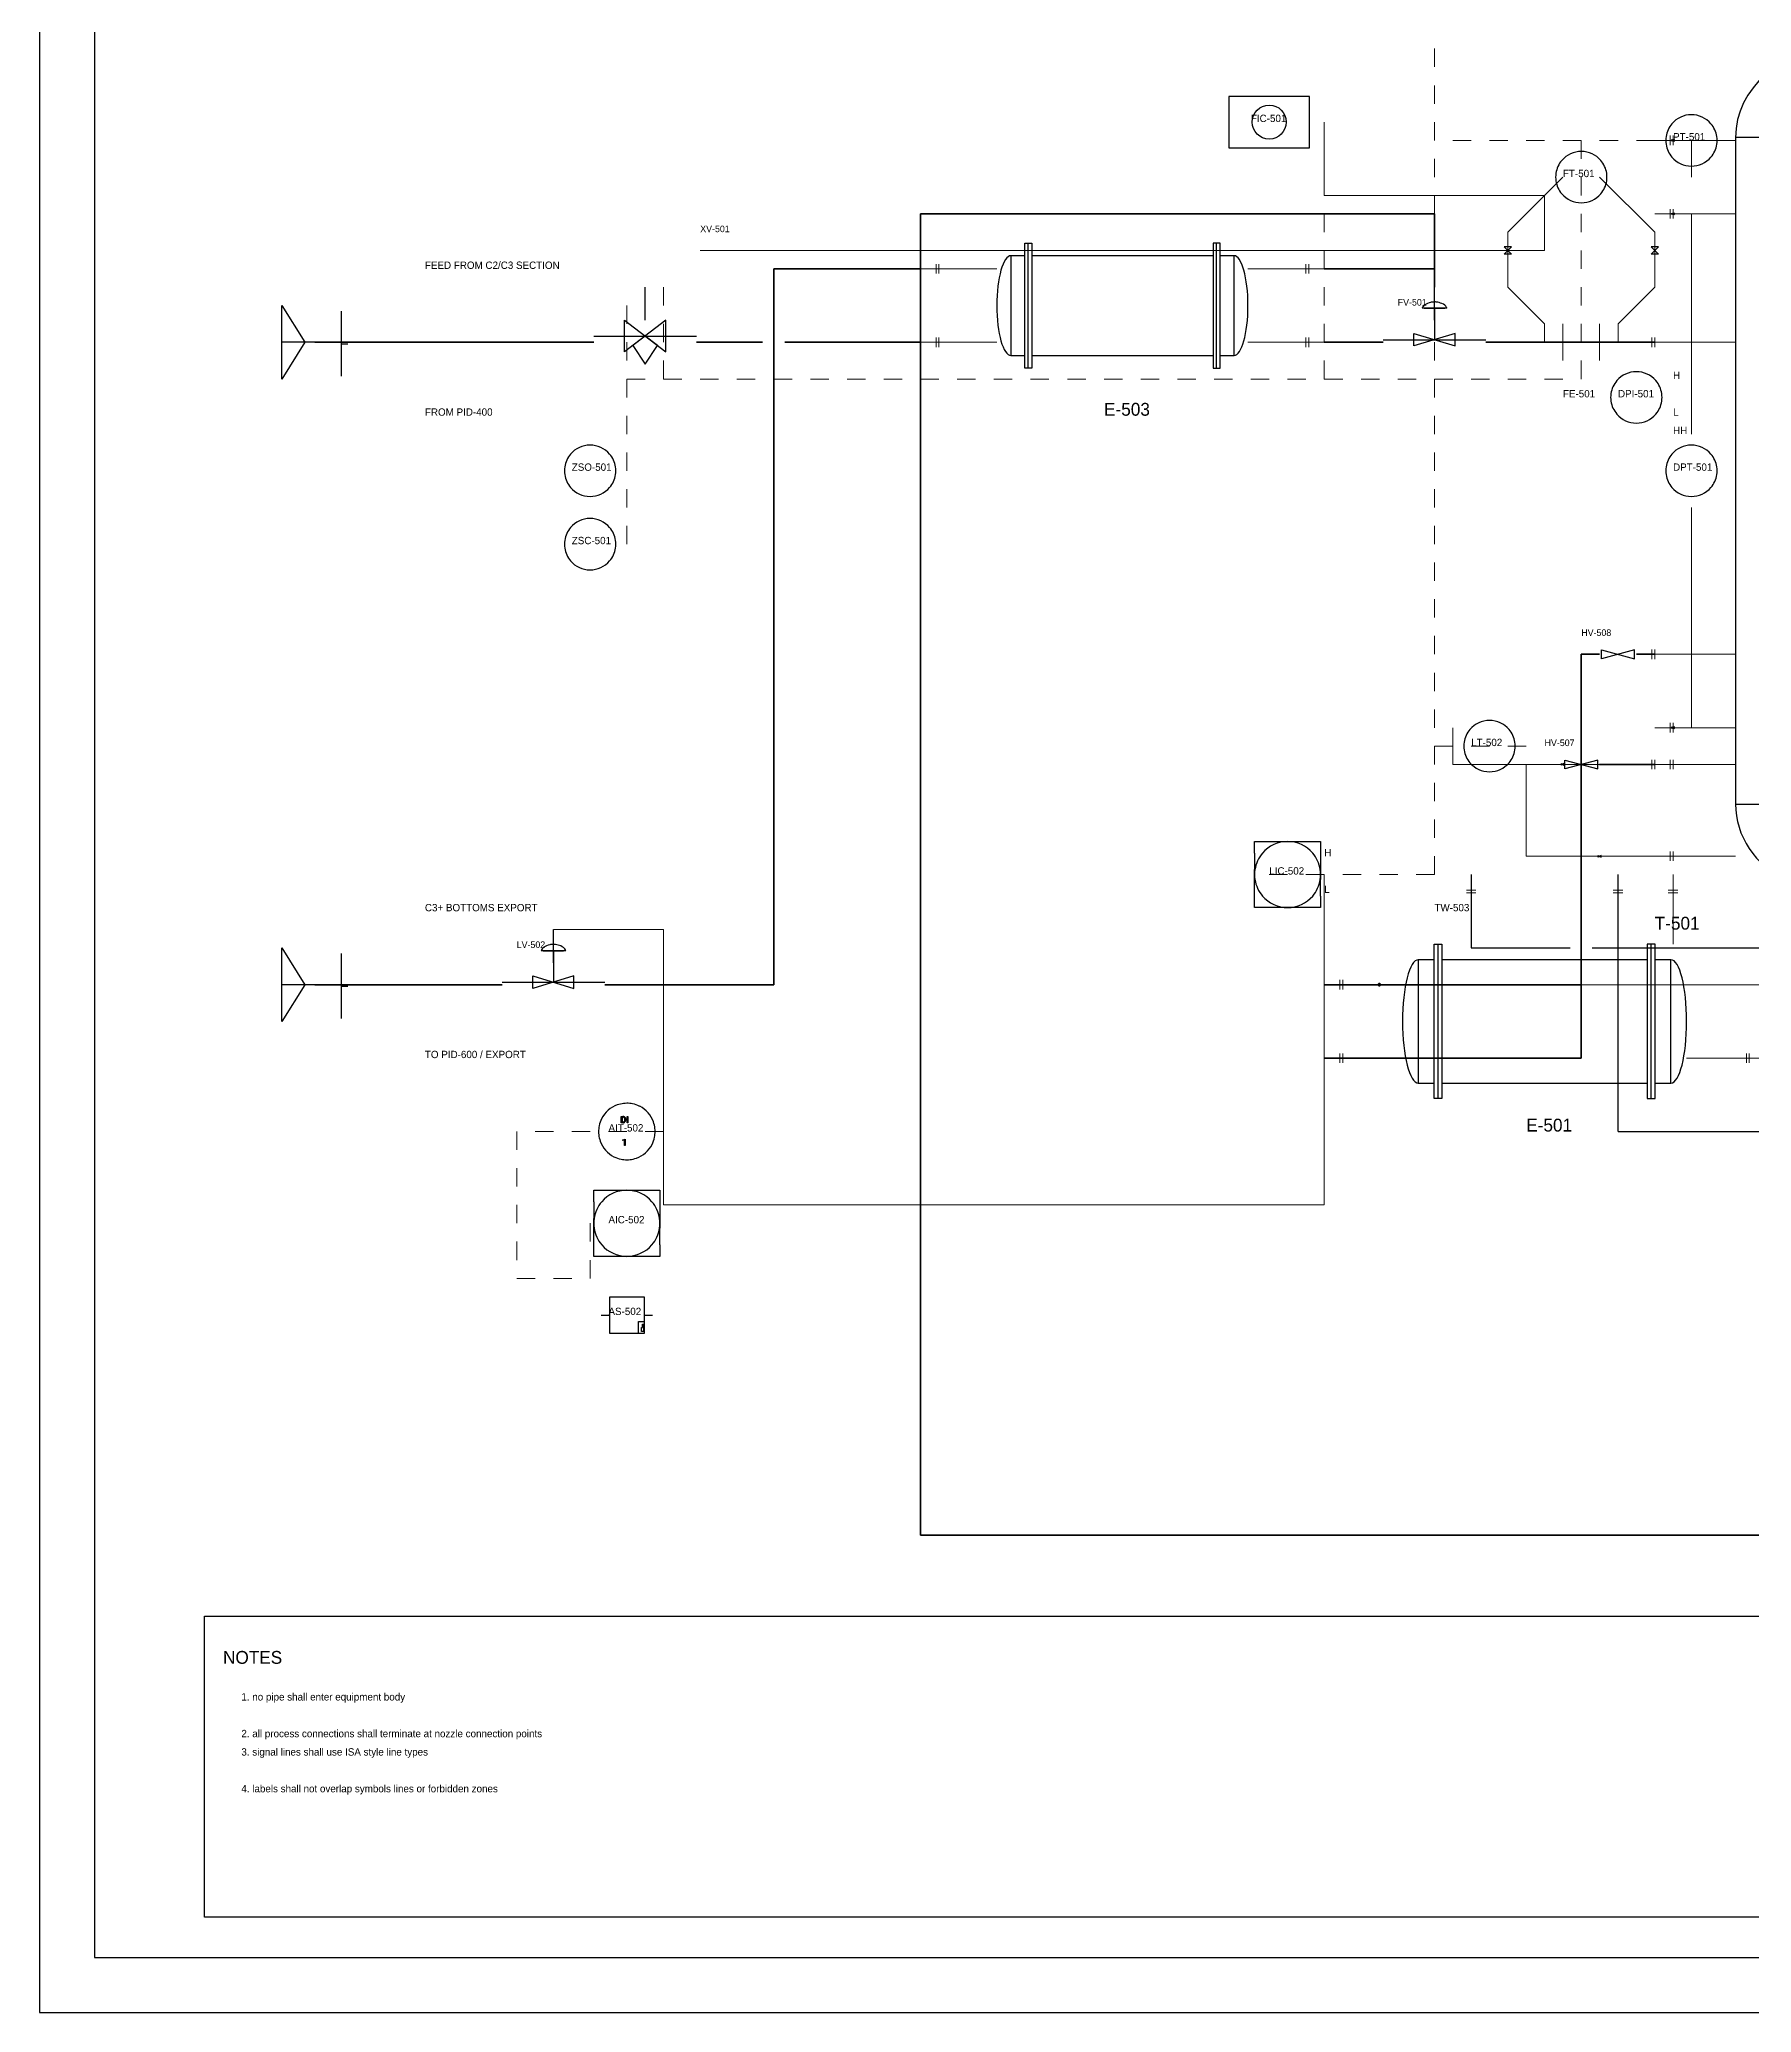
# Model space of a CAD drawing. Header units: metres. Extents: x 10 to 1179, y 10 to 831.
# Drawn here: x 10 to 476, y 10 to 548 of the extents above; entities that cross this region are included whole.
import ezdxf

# ---------------------------------------------------------------- set-up
doc = ezdxf.new("R2010")
doc.units = ezdxf.units.M
for name, color, linetype in [('BORDER', 7, 'Continuous'), ('EQUIPMENT', 7, 'Continuous'), ('IMPULSE_LINE', 8, 'Continuous'), ('INSTRUMENT', 7, 'Continuous'), ('NOZZLES', 7, 'Continuous'), ('PROCESS', 7, 'Continuous'), ('SIGNAL_ELECTRIC', 8, 'Continuous'), ('SIGNAL_PNEUMATIC', 8, 'Continuous'), ('SYMBOLS', 7, 'Continuous'), ('TABLE', 8, 'Continuous'), ('TEXT', 7, 'Continuous'), ('UTILITY', 8, 'Continuous'), ('VALVES', 7, 'Continuous')]:
    doc.layers.add(name, color=color, linetype=linetype)

# ---------------------------------------------------------------- blocks, each defined once
blk = doc.blocks.new('YAML_PID_OFFPAGE_CONNECTOR')
at = {"layer": 'DEFAULT_1_2_778'}
for p, q in [((2.649, 0.672), (2.649, -0.731)), ((2.683, -0.03), (3.324, -0.03))]:
    blk.add_line(p, q, dxfattribs=at)
at = {"layer": 'DEFAULT_255_2_778'}
for p, q in [((-3.324, 0), (-3.324, 0.794)), ((-3.324, 0.794), (-0.996, 0)), ((2.497, 0), (-3.324, 0)), ((-0.996, 0), (-3.324, -0.794)), ((-3.324, -0.794), (-3.324, 0))]:
    blk.add_line(p, q, dxfattribs=at)
blk = doc.blocks.new('YAML_PID_DEETHANIZER_COLUMN')
at = {"layer": 'EQUIPMENT'}
blk.add_lwpolyline([(-0.5, -1.875), (0.5, -1.875), (0.5, 1.875), (-0.5, 1.875)], close=True, dxfattribs=at)
for centre, major_axis, start_param, end_param in [((0, 1.875), (-0.5, 0), 3.141593, 6.283185), ((0, -1.875), (0, -0.5), 4.712389, 7.853982)]:
    blk.add_ellipse(centre, major_axis=major_axis, ratio=1, start_param=start_param, end_param=end_param, dxfattribs=at)
blk = doc.blocks.new('YAML_PID_REBOILER')
for p, q in [((-1.6875, -0.625), (-1.6875, 0.625)), ((1.6875, -0.625), (1.6875, 0.625))]:
    blk.add_line(p, q)
at = {"linetype": 'CONTINUOUS'}
for points in [[(-1.75, 0.5), (-2, 0.5), (-2, -0.5)], [(1.625, 0.5), (-1.625, 0.5)], [(1.75, -0.5), (2, -0.5), (2, 0.5), (1.75, 0.5)], [(-2, -0.5), (-1.75, -0.5)], [(-1.625, -0.5), (1.625, -0.5)]]:
    blk.add_lwpolyline(points, dxfattribs=at)
for points in [[(-1.75, 0.625), (-1.625, 0.625), (-1.625, -0.625), (-1.75, -0.625)], [(1.75, 0.625), (1.625, 0.625), (1.625, -0.625), (1.75, -0.625)]]:
    blk.add_lwpolyline(points, close=True)
for centre, major_axis in [((-2, 0), (0, -0.5)), ((2, 0), (0, 0.5))]:
    blk.add_ellipse(centre, major_axis=major_axis, ratio=0.5, start_param=3.1415927, end_param=6.2831853)
blk = doc.blocks.new('YAML_PID_FEED_BOTTOMS_EXCHANGER')
for p, q in [((-1.6875, -0.625), (-1.6875, 0.625)), ((1.6875, -0.625), (1.6875, 0.625))]:
    blk.add_line(p, q)
for points in [[(-1.75, 0.625), (-1.625, 0.625), (-1.625, -0.625), (-1.75, -0.625)], [(1.75, 0.625), (1.625, 0.625), (1.625, -0.625), (1.75, -0.625)]]:
    blk.add_lwpolyline(points, close=True)
at = {"linetype": 'CONTINUOUS'}
for points in [[(-1.75, 0.5), (-2, 0.5), (-2, -0.5)], [(1.625, 0.5), (-1.625, 0.5)], [(1.75, -0.5), (2, -0.5), (2, 0.5), (1.75, 0.5)], [(-2, -0.5), (-1.75, -0.5)], [(-1.625, -0.5), (1.625, -0.5)]]:
    blk.add_lwpolyline(points, dxfattribs=at)
for centre, major_axis in [((-2, 0), (0, -0.5)), ((2, 0), (0, 0.5))]:
    blk.add_ellipse(centre, major_axis=major_axis, ratio=0.5, start_param=3.1415927, end_param=6.2831853)
blk = doc.blocks.new('YAML_PID_SHUTDOWN_VALVE')
at = {"layer": 'DEFAULT_255_2_778'}
for p, q in [((2.65, 1.85), (-2.65, -0.79)), ((-2.65, -0.79), (-2.65, 1.85)), ((-2.65, 1.85), (2.65, -0.79)), ((2.65, -0.79), (2.65, 1.85)), ((-6.61, 0.53), (6.61, 0.53)), ((0, 0.53), (-1.59, -0.26)), ((1.59, -0.26), (0, 0.53)), ((-1.59, -0.26), (0, -1.85)), ((0, -1.85), (1.59, -0.26))]:
    blk.add_line(p, q, dxfattribs=at)
blk = doc.blocks.new('YAML_PID_CONTROL_VALVE')
at = {"layer": 'DEFAULT_255_2_778'}
for p, q in [((1.59, 3.3), (-1.59, 3.3)), ((-1.32, 3.3), (1.32, 3.3)), ((0, 3.3), (0, -3.31)), ((1.59, 3.3), (1.59, 3.3)), ((2.65, -1.99), (-2.65, -4.64)), ((-2.65, -4.64), (-2.65, -1.99)), ((-2.65, -1.99), (2.65, -4.64)), ((2.65, -4.64), (2.65, -1.99)), ((-6.61, -3.31), (6.61, -3.31))]:
    blk.add_line(p, q, dxfattribs=at)
for centre, radius, start, end in [((-0.12, 3.05), 1.49, 139.274, 170.2375), ((0.08, 2.88), 1.75, 107.8085, 139.4549), ((0.03, 3.03), 1.6, 100.7622, 107.7138), ((0.01, 3.18), 1.44, 91.8616, 100.8049), ((0, 3.29), 1.33, 90.0038, 91.7662), ((0, 3.22), 1.41, 80.7831, 89.8951), ((-0.02, 3.11), 1.52, 79.284, 80.8774), ((-0.07, 2.91), 1.72, 54.0163, 78.868), ((0.03, 3), 1.59, 16.9721, 54.9197), ((0.18, 3.07), 1.43, 9.4624, 16.199)]:
    blk.add_arc(centre, radius, start, end, dxfattribs=at)
blk = doc.blocks.new('YAML_PID_MANUAL_BLOCK_VALVE')
blk.add_lwpolyline([(-0.5, -0.3), (-0.5, 0.3), (0.5, -0.3), (0.5, 0.3), (-0.5, -0.3)])
blk = doc.blocks.new('YAML_PID_FIELD_INSTRUMENT')
for start, end in [(40.5416, 139.4584), (171.3731, 188.6269), (139.4584, 171.3731), (8.6269, 40.5416), (351.3731, 8.6269), (188.6269, 220.5416), (220.5416, 319.4584), (319.4584, 351.3731)]:
    blk.add_arc((0, 0), 0.5, start, end)
blk = doc.blocks.new('YAML_PID_DCS_CONTROLLER')
for p, q in [((-0.5, 0.325), (-0.5, 0.075)), ((0.5, 0.325), (0.5, 0.075)), ((-0.5, -0.325), (-0.5, -0.075)), ((0.5, -0.325), (0.5, -0.075))]:
    blk.add_line(p, q)
for points in [[(-0.5, 0.325), (-0.5, 0.5), (0.5, 0.5), (0.5, 0.325)], [(-0.5, -0.075), (-0.5, 0.075)], [(0.5, 0.075), (0.5, -0.075)], [(0.5, -0.325), (0.5, -0.5), (-0.5, -0.5), (-0.5, -0.325)]]:
    blk.add_lwpolyline(points)
for start, end in [(139.4584, 171.3731), (40.5416, 139.4584), (8.6269, 40.5416), (171.3731, 188.6269), (351.3731, 8.6269), (188.6269, 220.5416), (319.4584, 351.3731), (220.5416, 319.4584)]:
    blk.add_arc((0, 0), 0.5, start, end)
blk = doc.blocks.new('YAML_PID_ANALYZER')
at = {"layer": 'DEFAULT_255_1_542'}
for p, q in [((-1.31, 2.06), (-1.31, 3.52)), ((-1.31, 3.52), (-0.9, 3.52)), ((-0.91, 2.06), (-1.31, 2.06)), ((-0.9, 3.37), (-1.12, 3.37)), ((-1.12, 3.37), (-1.12, 2.22)), ((-1.12, 2.22), (-0.92, 2.22)), ((-0.45, 2.75), (-0.45, 2.84)), ((-0.26, 2.84), (-0.26, 2.75)), ((0.05, 2.06), (0.05, 3.52)), ((0.05, 3.52), (0.24, 3.52)), ((0.24, 2.06), (0.05, 2.06)), ((0.24, 3.52), (0.24, 2.06)), ((-0.94, -1.96), (-0.4, -1.76)), ((-0.94, -2.13), (-0.94, -1.96)), ((-0.56, -1.99), (-0.94, -2.13)), ((-0.56, -3.23), (-0.56, -1.99)), ((-0.37, -3.23), (-0.56, -3.23)), ((-0.4, -1.76), (-0.37, -1.76)), ((-0.37, -1.76), (-0.37, -3.23))]:
    blk.add_line(p, q, dxfattribs=at)
for centre, radius, start, end in [((-0.91, 2.8), 0.576, 269.4971, 284.0204), ((-0.92, 2.91), 0.849, 270.4445, 278.451), ((-0.9, 2.79), 0.733, 75.4101, 90.3803), ((-0.9, 2.79), 0.571, 79.2151, 89.7446), ((-0.86, 2.98), 0.385, 40.384, 80.1432), ((-0.88, 2.72), 0.658, 278.1073, 299.0339), ((-0.87, 2.63), 0.399, 283.77, 318.1556), ((-0.87, 2.91), 0.61, 60.1456, 75.189), ((-0.91, 2.66), 0.452, 318.7416, 343.6873), ((-0.85, 2.95), 0.57, 26.5254, 60.1451), ((-0.89, 2.95), 0.426, 26.5778, 40.1533), ((-0.84, 2.64), 0.561, 299.2531, 333.4571), ((-1.01, 2.9), 0.554, 9.6572, 26.1932), ((-1.14, 2.73), 0.688, 343.3325, 355.8548), ((-1.3, 2.84), 0.854, 359.6455, 9.8607), ((-1.4, 2.75), 0.951, 355.4989, 0.0788), ((-0.99, 2.87), 0.729, 7.403, 26.8321), ((-0.96, 2.7), 0.699, 333.0707, 348.7181), ((-1.17, 2.74), 0.91, 348.729, 0.3013), ((-1.19, 2.84), 0.93, 0.1606, 7.7176)]:
    blk.add_arc(centre, radius, start, end, dxfattribs=at)
at = {"layer": 'DEFAULT_255_2_778'}
blk.add_line((-6.61, 0), (-6.61, 0), dxfattribs=at)
for centre, radius, start, end in [((-0.01, 0.01), 6.61, 109.7078, 153.0328), ((-0.02, 0.01), 6.6, 96.3164, 109.6517), ((0, -0.13), 6.74, 89.9875, 96.3278), ((0, -0.08), 6.69, 78.5415, 90.0352), ((0.03, 0.04), 6.57, 63.0463, 78.5245), ((0.01, 0.01), 6.61, 19.7078, 63.0328), ((0.08, 0), 6.69, 168.5415, 180.0352), ((-0.04, 0.03), 6.57, 153.0463, 168.5245), ((0.01, 0.02), 6.6, 6.3164, 19.6517), ((-0.13, 0), 6.74, 359.9875, 6.3278), ((0.13, 0), 6.74, 179.9875, 186.3278), ((-0.01, -0.02), 6.6, 186.3164, 199.6517), ((-0.01, -0.01), 6.61, 199.7078, 243.0328), ((0.01, -0.01), 6.61, 289.7078, 333.0328), ((0.04, -0.03), 6.57, 333.0463, 348.5245), ((-0.08, 0), 6.69, 348.5415, 0.0352), ((-0.03, -0.04), 6.57, 243.0463, 258.5245), ((0, 0.08), 6.69, 258.5415, 270.0352), ((0, 0.13), 6.74, 269.9875, 276.3278), ((0.02, -0.01), 6.6, 276.3164, 289.6517)]:
    blk.add_arc(centre, radius, start, end, dxfattribs=at)
blk = doc.blocks.new('YAML_PID_SAMPLE_POINT')
at = {"layer": 'DEFAULT_255_2_778'}
for p, q in [((-7.97, 0), (-5.32, 0)), ((-5.26, 2.65), (5.33, 2.65)), ((-5.26, -2.65), (-5.26, 2.65)), ((5.32, 0), (7.97, 0)), ((5.33, 2.65), (5.33, -2.65)), ((5.33, -2.65), (-5.26, -2.65)), ((3.61, -0.93), (5.33, -0.93)), ((3.61, -2.65), (3.61, -0.93)), ((5.33, -2.65), (3.61, -2.65)), ((4.53, -2.38), (4.53, -1.77)), ((4.53, -1.77), (4.89, -1.77)), ((4.89, -2.38), (4.53, -2.38)), ((4.89, -1.77), (4.89, -1.32)), ((4.89, -1.32), (5.19, -1.32)), ((5.19, -2.38), (4.89, -2.38)), ((5.19, -1.32), (5.19, -2.38)), ((5.33, -0.93), (5.33, -2.65))]:
    blk.add_line(p, q, dxfattribs=at)

msp = doc.modelspace()

# ---------------------------------------------------------------- linework, layer by layer
at = {"layer": 'BORDER'}
for points in [[(10, 10), (1179, 10), (1179, 831), (10, 831), (10, 10)], [(25, 25), (1164, 25), (1164, 816), (25, 816), (25, 25)]]:
    msp.add_lwpolyline(points, dxfattribs=at)
at = {"layer": 'IMPULSE_LINE', "lineweight": 18}
for p, q in [((450, 520), (460, 520)), ((460, 520), (460, 510)), ((410, 495), (425, 510)), ((450, 495), (435, 510)), ((450, 500), (460, 500)), ((460, 500), (460, 440)), ((410, 480), (410, 495)), ((450, 480), (450, 495)), ((420, 470), (410, 480)), ((440, 470), (450, 480)), ((420, 465), (420, 470)), ((440, 465), (440, 470)), ((460, 360), (460, 420)), ((395, 350), (395, 360)), ((450, 360), (460, 360)), ((450, 350), (395, 350)), ((415, 325), (415, 350)), ((450, 325), (415, 325)), ((360, 290), (375, 290)), ((375, 290), (760, 290))]:
    msp.add_line(p, q, dxfattribs=at)
at = {"layer": 'INSTRUMENT'}
for p, q in [((175, 471), (175, 480)), ((390, 471), (390, 480)), ((150, 296), (150, 305))]:
    msp.add_line(p, q, dxfattribs=at)
at = {"layer": 'INSTRUMENT', "lineweight": 18}
for p, q in [((425, 460), (425, 470)), ((435, 460), (435, 470))]:
    msp.add_line(p, q, dxfattribs=at)
at = {"layer": 'INSTRUMENT'}
msp.add_lwpolyline([(334, 518), (356, 518), (356, 532), (334, 532), (334, 518)], dxfattribs=at)
msp.add_circle((345, 525), 4.62, dxfattribs=at)
at = {"layer": 'NOZZLES', "lineweight": 13}
for p, q in [((472, 520), (450, 520)), ((454.25, 521.3), (454.25, 518.7)), ((455, 521.3), (455, 518.7)), ((472, 500), (450, 500)), ((454.25, 501.3), (454.25, 498.7)), ((455, 501.3), (455, 498.7)), ((270.8, 485), (250, 485)), ((254.25, 486.3), (254.25, 483.7)), ((255, 486.3), (255, 483.7)), ((339.2, 485), (360, 485)), ((355, 483.7), (355, 486.3)), ((355.75, 483.7), (355.75, 486.3)), ((270.8, 465), (250, 465)), ((254.25, 466.3), (254.25, 463.7)), ((255, 466.3), (255, 463.7)), ((339.2, 465), (360, 465)), ((355, 463.7), (355, 466.3)), ((355.75, 463.7), (355.75, 466.3)), ((449.25, 466.3), (449.25, 463.7)), ((450, 466.3), (450, 463.7)), ((472, 465), (450, 465)), ((449.25, 381.3), (449.25, 378.7)), ((450, 381.3), (450, 378.7)), ((472, 380), (450, 380)), ((454.25, 361.3), (454.25, 358.7)), ((455, 361.3), (455, 358.7)), ((472, 360), (450, 360)), ((449.25, 351.3), (449.25, 348.7)), ((450, 351.3), (450, 348.7)), ((472, 350), (450, 350)), ((472, 350), (450, 350)), ((454.25, 351.3), (454.25, 348.7)), ((455, 351.3), (455, 348.7)), ((472, 325), (450, 325)), ((454.25, 326.3), (454.25, 323.7)), ((455, 326.3), (455, 323.7)), ((400, 301), (400, 320)), ((440, 301), (440, 320)), ((455, 301), (455, 320)), ((401.3, 315.75), (398.7, 315.75)), ((401.3, 315), (398.7, 315)), ((441.3, 315.75), (438.7, 315.75)), ((441.3, 315), (438.7, 315)), ((456.3, 315.75), (453.7, 315.75)), ((456.3, 315), (453.7, 315)), ((364.25, 291.3), (364.25, 288.7)), ((365, 291.3), (365, 288.7)), ((381.3, 290), (360, 290)), ((381.3, 270), (360, 270)), ((364.25, 271.3), (364.25, 268.7)), ((365, 271.3), (365, 268.7)), ((458.7, 270), (480, 270)), ((475, 268.7), (475, 271.3)), ((475.75, 268.7), (475.75, 271.3))]:
    msp.add_line(p, q, dxfattribs=at)
at = {"layer": 'PROCESS', "lineweight": 35}
for points in [[(250, 140), (250, 500)], [(250, 500), (390, 500)], [(390, 500), (390, 480)], [(250, 485), (210, 485)], [(210, 485), (210, 480)], [(390, 485), (360, 485)], [(390, 480), (390, 485)], [(210, 480), (210, 290)], [(85, 465), (161, 465)], [(189, 465), (207, 465)], [(213, 465), (250, 465)], [(360, 465), (376, 465)], [(404, 465), (450, 465)], [(430, 290), (430, 380)], [(430, 380), (435, 380)], [(445, 380), (450, 380)], [(435, 350), (450, 350)], [(430, 270), (430, 345)], [(85, 290), (136, 290)], [(164, 290), (210, 290)], [(360, 290), (430, 290)], [(430, 270), (360, 270)], [(700, 140), (250, 140)]]:
    msp.add_lwpolyline(points, dxfattribs=at)
at = {"layer": 'SIGNAL_ELECTRIC', "lineweight": 18}
for p, q in [((390, 540), (390, 545)), ((390, 530), (390, 535)), ((390, 520), (390, 525)), ((360, 515), (360, 520)), ((400, 520), (395, 520)), ((410, 520), (405, 520)), ((420, 520), (415, 520)), ((430, 520), (425, 520)), ((430, 520), (430, 515)), ((440, 520), (435, 520)), ((450, 520), (445, 520)), ((460, 520), (455, 520)), ((470, 520), (465, 520)), ((390, 510), (390, 515)), ((360, 505), (360, 510)), ((430, 510), (430, 505)), ((360, 495), (360, 500)), ((390, 500), (390, 505)), ((430, 500), (430, 495)), ((390, 490), (390, 495)), ((360, 485), (360, 490)), ((430, 490), (430, 485)), ((390, 480), (390, 485)), ((180, 475), (180, 480)), ((360, 475), (360, 480)), ((430, 480), (430, 475)), ((170, 470), (170, 475)), ((390, 470), (390, 475)), ((180, 465), (180, 470)), ((360, 465), (360, 470)), ((430, 470), (430, 465)), ((170, 460), (170, 465)), ((390, 460), (390, 465)), ((180, 455), (180, 460)), ((360, 455), (360, 460)), ((430, 460), (430, 455)), ((170, 450), (170, 455)), ((170, 455), (175, 455)), ((180, 455), (185, 455)), ((190, 455), (195, 455)), ((200, 455), (205, 455)), ((210, 455), (215, 455)), ((220, 455), (225, 455)), ((230, 455), (235, 455)), ((240, 455), (245, 455)), ((250, 455), (255, 455)), ((260, 455), (265, 455)), ((270, 455), (275, 455)), ((280, 455), (285, 455)), ((290, 455), (295, 455)), ((300, 455), (305, 455)), ((310, 455), (315, 455)), ((320, 455), (325, 455)), ((330, 455), (335, 455)), ((340, 455), (345, 455)), ((350, 455), (355, 455)), ((360, 455), (365, 455)), ((370, 455), (375, 455)), ((380, 455), (385, 455)), ((390, 450), (390, 455)), ((390, 455), (395, 455)), ((400, 455), (405, 455)), ((410, 455), (415, 455)), ((420, 455), (425, 455)), ((170, 440), (170, 445)), ((390, 440), (390, 445)), ((170, 430), (170, 435)), ((390, 430), (390, 435)), ((170, 420), (170, 425)), ((390, 420), (390, 425)), ((170, 410), (170, 415)), ((390, 410), (390, 415)), ((390, 400), (390, 405)), ((390, 390), (390, 395)), ((390, 380), (390, 385)), ((390, 370), (390, 375)), ((390, 360), (390, 365)), ((395, 355), (390, 355)), ((390, 350), (390, 355)), ((405, 355), (400, 355)), ((415, 355), (410, 355)), ((390, 340), (390, 345)), ((390, 330), (390, 335)), ((390, 320), (390, 325)), ((350, 320), (345, 320)), ((360, 320), (355, 320)), ((370, 320), (365, 320)), ((380, 320), (375, 320)), ((390, 320), (385, 320)), ((140, 250), (140, 245)), ((150, 250), (145, 250)), ((160, 250), (155, 250)), ((170, 250), (165, 250)), ((180, 250), (175, 250)), ((140, 240), (140, 235)), ((140, 230), (140, 225)), ((160, 220), (160, 225)), ((140, 220), (140, 215)), ((160, 210), (160, 215)), ((140, 210), (145, 210)), ((150, 210), (155, 210))]:
    msp.add_line(p, q, dxfattribs=at)
at = {"layer": 'SIGNAL_PNEUMATIC', "lineweight": 18}
for p, q in [((360, 525), (360, 505)), ((360, 505), (420, 505)), ((375, 505), (380, 505)), ((405, 505), (410, 505)), ((420, 505), (420, 490)), ((420, 495), (420, 500)), ((420, 490), (190, 490)), ((190, 490), (390, 490)), ((205, 490), (210, 490)), ((230, 490), (235, 490)), ((235, 490), (240, 490)), ((260, 490), (265, 490)), ((290, 490), (295, 490)), ((315, 490), (320, 490)), ((345, 490), (350, 490)), ((370, 490), (375, 490)), ((375, 490), (380, 490)), ((390, 490), (390, 480)), ((400, 490), (405, 490)), ((360, 320), (360, 230)), ((180, 305), (150, 305)), ((180, 230), (180, 305)), ((360, 300), (360, 305)), ((180, 275), (180, 280)), ((360, 270), (360, 275)), ((180, 245), (180, 250)), ((360, 245), (360, 250)), ((360, 230), (180, 230)), ((200, 230), (205, 230)), ((255, 230), (260, 230)), ((285, 230), (290, 230)), ((310, 230), (315, 230)), ((340, 230), (345, 230))]:
    msp.add_line(p, q, dxfattribs=at)
at = {"layer": 'TABLE'}
msp.add_lwpolyline([(55, 118), (615, 118), (615, 36), (55, 36), (55, 118)], dxfattribs=at)
at = {"layer": 'UTILITY', "lineweight": 25}
for points in [[(400, 320), (400, 300)], [(440, 250), (440, 320)], [(400, 300), (427, 300)], [(433, 300), (557, 300)], [(440, 250), (497, 250)]]:
    msp.add_lwpolyline(points, dxfattribs=at)
at = {"layer": 'VALVES'}
for points in [[(409, 491), (410, 490), (411, 491), (409, 491)], [(409, 489), (410, 490), (411, 489), (409, 489)], [(449, 491), (450, 490), (451, 491), (449, 491)], [(449, 489), (450, 490), (451, 489), (449, 489)]]:
    msp.add_lwpolyline(points, dxfattribs=at)

# ---------------------------------------------------------------- block references
at = {"layer": 'SYMBOLS'}
for name, p, xscale, yscale in [('YAML_PID_DEETHANIZER_COLUMN', (500, 430), 56, 48.421052631578945), ('YAML_PID_FIELD_INSTRUMENT', (460, 520), 14, 14), ('YAML_PID_FIELD_INSTRUMENT', (430, 510), 14, 14), ('YAML_PID_MANUAL_BLOCK_VALVE', (455, 520), 0.75, 0.75), ('YAML_PID_MANUAL_BLOCK_VALVE', (455, 500), 0.75, 0.75), ('YAML_PID_FEED_BOTTOMS_EXCHANGER', (305, 475), 15.2, 27.2), ('YAML_PID_OFFPAGE_CONNECTOR', (85, 465), 2.707727610906041, 12.59842519685039), ('YAML_PID_CONTROL_VALVE', (390, 470), 2.1165301000816377, 1.294311383901137), ('YAML_PID_SHUTDOWN_VALVE', (175, 465), 2.1165301000816377, 3.2396607038551637), ('YAML_PID_FIELD_INSTRUMENT', (445, 450), 14, 14), ('YAML_PID_FIELD_INSTRUMENT', (160, 430), 14, 14), ('YAML_PID_FIELD_INSTRUMENT', (460, 430), 14, 14), ('YAML_PID_FIELD_INSTRUMENT', (160, 410), 14, 14), ('YAML_PID_MANUAL_BLOCK_VALVE', (440, 380), 9, 4), ('YAML_PID_FIELD_INSTRUMENT', (405, 355), 14, 14), ('YAML_PID_MANUAL_BLOCK_VALVE', (455, 360), 0.75, 0.75), ('YAML_PID_MANUAL_BLOCK_VALVE', (425, 350), 0.75, 0.75), ('YAML_PID_MANUAL_BLOCK_VALVE', (430, 350), 9, 4), ('YAML_PID_DCS_CONTROLLER', (350, 320), 18, 18), ('YAML_PID_MANUAL_BLOCK_VALVE', (435, 325), 0.75, 0.75), ('YAML_PID_REBOILER', (420, 280), 17.2, 33.6), ('YAML_PID_OFFPAGE_CONNECTOR', (85, 290), 2.707727610906041, 12.59842519685039), ('YAML_PID_CONTROL_VALVE', (150, 295), 2.1165301000816377, 1.294311383901137), ('YAML_PID_FIELD_INSTRUMENT', (375, 290), 0.65, 0.65), ('YAML_PID_ANALYZER', (170, 250), 1.1638494030954656, 1.1638494030954656), ('YAML_PID_DCS_CONTROLLER', (170, 225), 18, 18), ('YAML_PID_SAMPLE_POINT', (170, 200), 0.8782329952136302, 1.8897518755787364)]:
    msp.add_blockref(name, p, dxfattribs=dict(at, xscale=xscale, yscale=yscale))

# ---------------------------------------------------------------- texts
at = {"layer": 'TEXT'}
for s, height, p in [('FIC-501', 2, (340, 525)), ('PT-501', 2, (455, 520)), ('FT-501', 2, (425, 510)), ('XV-501', 1.8, (190, 495)), ('FEED FROM C2/C3 SECTION', 2, (115, 485)), ('FV-501', 1.8, (380, 475)), ('H', 2, (455, 455)), ('FE-501', 2, (425, 450)), ('DPI-501', 2, (440, 450)), ('FROM PID-400', 2, (115, 445)), ('E-503', 3.5, (300, 445)), ('L', 2, (455, 445)), ('HH', 2, (455, 440)), ('ZSO-501', 2, (155, 430)), ('DPT-501', 2, (455, 430)), ('ZSC-501', 2, (155, 410)), ('HV-508', 1.8, (430, 385)), ('LT-502', 2, (400, 355)), ('HV-507', 1.8, (420, 355)), ('H', 2, (360, 325)), ('LIC-502', 2, (345, 320)), ('C3+ BOTTOMS EXPORT', 2, (115, 310)), ('L', 2, (360, 315)), ('TW-503', 2, (390, 310)), ('T-501', 3.5, (450, 305)), ('LV-502', 1.8, (140, 300)), ('TO PID-600 / EXPORT', 2, (115, 270)), ('E-501', 3.5, (415, 250)), ('AIT-502', 2, (165, 250)), ('AIC-502', 2, (165, 225)), ('AS-502', 2, (165, 200)), ('NOTES', 3.5, (60, 105)), ('1. no pipe shall enter equipment body', 2, (65, 95)), ('2. all process connections shall terminate at nozzle connection points', 2, (65, 85)), ('3. signal lines shall use ISA style line types', 2, (65, 80)), ('4. labels shall not overlap symbols lines or forbidden zones', 2, (65, 70))]:
    msp.add_text(s, height=height, dxfattribs=at).set_placement(p)

doc.saveas('drawing.dxf')
